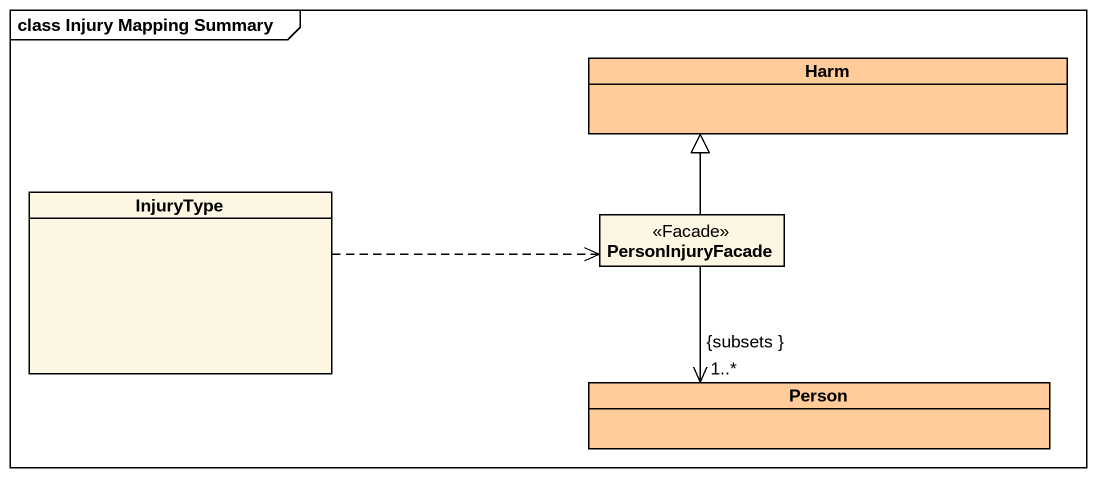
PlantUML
@startuml
mainframe class Injury Mapping Summary
hide circle
hide empty members
class Harm #FFCC99
class InjuryType
class PersonInjuryFacade <<Facade>>
class "Person" as Person_ #FFCC99
InjuryType .right.> PersonInjuryFacade
PersonInjuryFacade -up-|> Harm
PersonInjuryFacade --> "{subsets }\n1..*" Person_
@enduml
